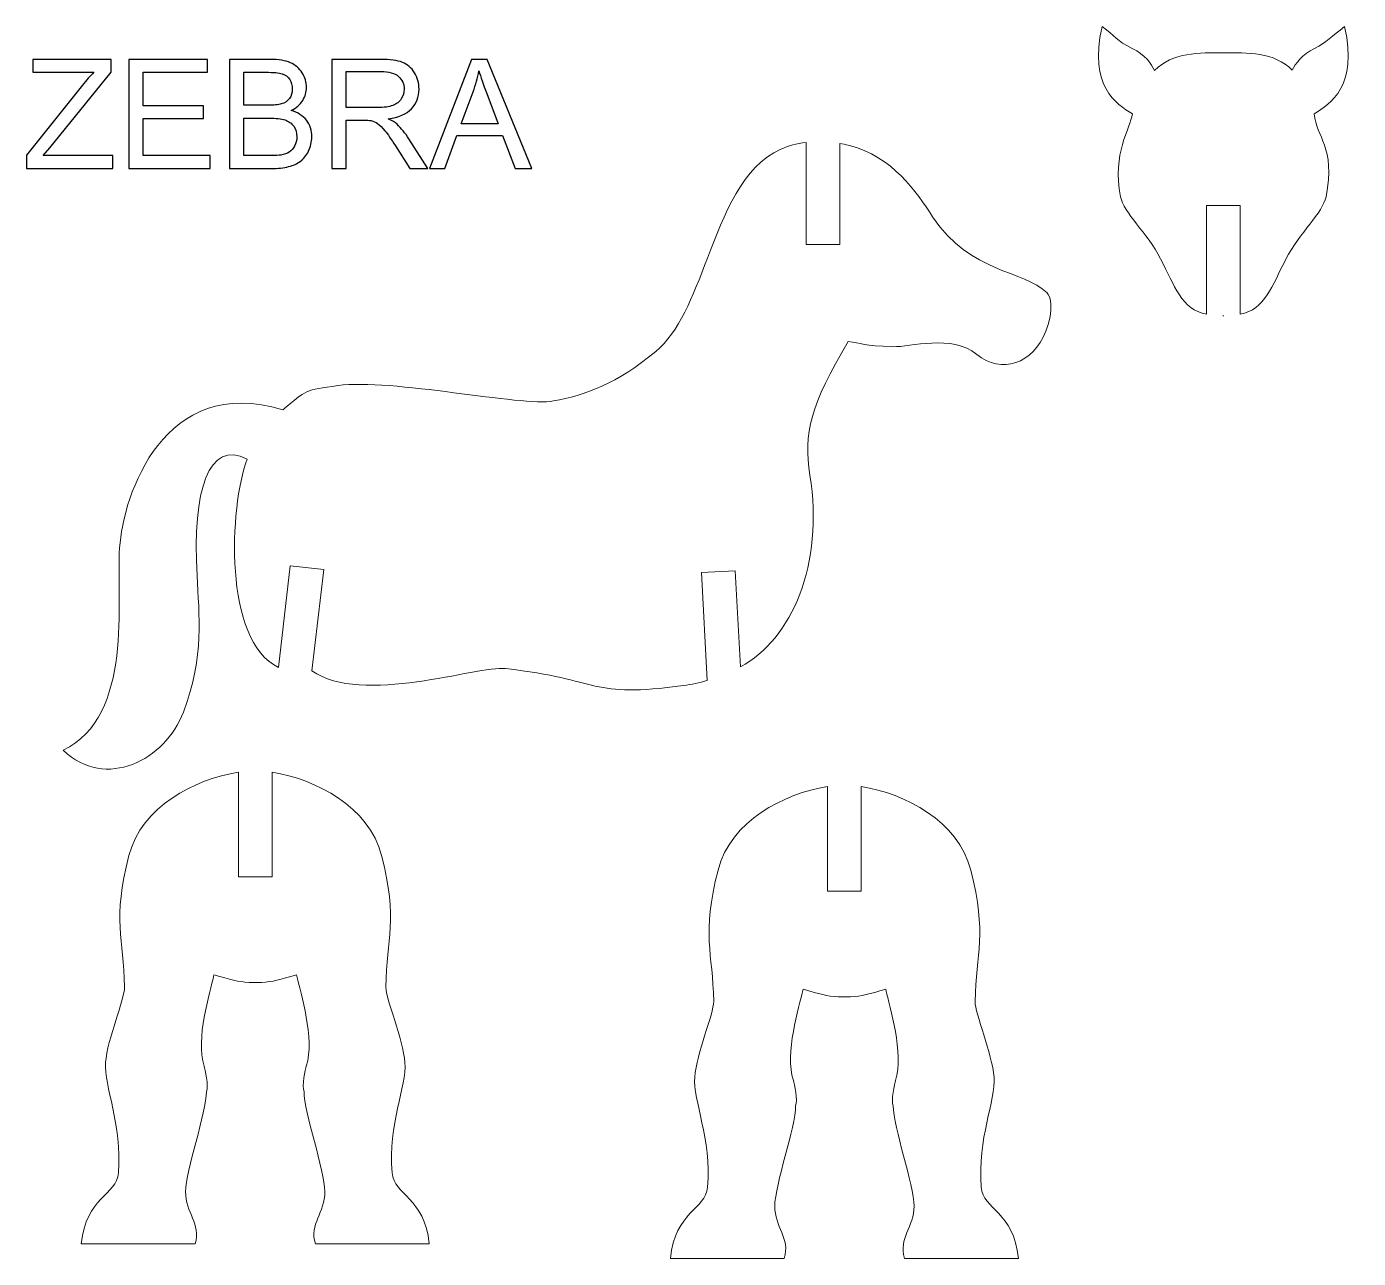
# Model space of a CAD drawing. Header units: centimetres. Extents: x -58 to 82, y -23 to 47.
# Drawn here: x -24.86 to -13.03, y 11.82 to 22.76 of the extents above; entities that cross this region are included whole.
import ezdxf

# ---------------------------------------------------------------- set-up
doc = ezdxf.new("R2010")
doc.units = ezdxf.units.CM
doc.header["$MEASUREMENT"] = 0
doc.layers.add('Camada 1', color=7, linetype='Continuous')

msp = doc.modelspace()

# ---------------------------------------------------------------- linework, layer by layer
at = {"layer": 'Camada 1', "color": 250, "lineweight": 20}
for points, knots in [([(-14.22973, 22.52859), (-14.01887, 22.52859), (-13.77744, 22.53789), (-13.61665, 22.37372), (-13.61665, 22.37372), (-13.5889, 22.43001), (-13.53024, 22.51481), (-13.4197, 22.56778), (-13.4197, 22.56778), (-13.31157, 22.6196), (-13.26527, 22.67674), (-13.15179, 22.7607), (-13.15179, 22.7607), (-13.02942, 22.22704), (-13.27785, 22.07981), (-13.42141, 21.98563), (-13.42141, 21.98563), (-13.40572, 21.77607), (-13.22818, 21.69848), (-13.31649, 21.25033), (-13.31649, 21.25033), (-13.34511, 21.10507), (-13.55142, 20.93172), (-13.67365, 20.69543), (-13.67365, 20.69543), (-13.79588, 20.45914), (-13.85952, 20.24708), (-14.07923, 20.20609), (-14.07923, 20.20609), (-14.07923, 20.20609), (-14.07923, 20.68899), (-14.07923, 20.68899), (-14.07923, 20.68899), (-14.07923, 20.68899), (-14.07922, 21.17189), (-14.07922, 21.17189), (-14.07922, 21.17189), (-14.07922, 21.17189), (-14.22923, 21.17192), (-14.22923, 21.17192), (-14.22923, 21.17192), (-14.22923, 21.17192), (-14.37923, 21.17195), (-14.37923, 21.17195), (-14.37923, 21.17195), (-14.37923, 21.17195), (-14.37922, 20.68907), (-14.37922, 20.68907), (-14.37922, 20.68907), (-14.37922, 20.68907), (-14.37921, 20.20618), (-14.37921, 20.20618), (-14.37921, 20.20618), (-14.5997, 20.24774), (-14.66404, 20.46129), (-14.78643, 20.69805), (-14.78643, 20.69805), (-14.90882, 20.93482), (-15.11463, 21.10799), (-15.14299, 21.25033), (-15.14299, 21.25033), (-15.21973, 21.63554), (-15.05525, 21.8554), (-15.03701, 21.98563), (-15.03701, 21.98563), (-15.18064, 22.07605), (-15.429, 22.22702), (-15.30666, 22.76069), (-15.30666, 22.76069), (-15.19102, 22.67971), (-15.18166, 22.63628), (-15.03869, 22.56778), (-15.03869, 22.56778), (-14.92611, 22.51385), (-14.86741, 22.42801), (-14.84031, 22.37061), (-14.84031, 22.37061), (-14.67989, 22.53547), (-14.44059, 22.52859), (-14.22973, 22.52859)], [0, 0, 0, 0, 0.05, 0.05, 0.05, 0.05, 0.1, 0.1, 0.1, 0.1, 0.15, 0.15, 0.15, 0.15, 0.2, 0.2, 0.2, 0.2, 0.25, 0.25, 0.25, 0.25, 0.3, 0.3, 0.3, 0.3, 0.35, 0.35, 0.35, 0.35, 0.4, 0.4, 0.4, 0.4, 0.45, 0.45, 0.45, 0.45, 0.5, 0.5, 0.5, 0.5, 0.55, 0.55, 0.55, 0.55, 0.6, 0.6, 0.6, 0.6, 0.65, 0.65, 0.65, 0.65, 0.7, 0.7, 0.7, 0.7, 0.75, 0.75, 0.75, 0.75, 0.8, 0.8, 0.8, 0.8, 0.85, 0.85, 0.85, 0.85, 0.9, 0.9, 0.9, 0.9, 0.95, 0.95, 0.95, 0.95, 1, 1, 1, 1]), ([(-22.09599, 19.57283), (-22.39403, 19.53068), (-22.3706, 19.53832), (-22.58677, 19.35696), (-22.58677, 19.35696), (-23.64396, 19.68081), (-24.00625, 18.60126), (-24.03706, 18.1312), (-24.03706, 18.1312), (-24.06787, 17.66114), (-23.90798, 16.64119), (-24.53816, 16.33395), (-24.53816, 16.33395), (-24.16117, 15.97183), (-23.62779, 16.2491), (-23.47045, 16.67142), (-23.47045, 16.67142), (-23.27993, 17.18283), (-23.33267, 17.52373), (-23.34911, 17.88648), (-23.34911, 17.88648), (-23.39243, 18.64266), (-23.24368, 19.097), (-22.90286, 18.92022), (-22.90286, 18.92022), (-23.06354, 18.49257), (-23.11596, 17.30366), (-22.62629, 17.06923), (-22.62629, 17.06923), (-22.62629, 17.06923), (-22.52095, 17.97139), (-22.52095, 17.97139), (-22.52095, 17.97139), (-22.52095, 17.97139), (-22.2228, 17.93817), (-22.2228, 17.93817), (-22.2228, 17.93817), (-22.2228, 17.93817), (-22.32768, 17.04008), (-22.32768, 17.04008), (-22.32768, 17.04008), (-21.88687, 16.72474), (-20.85442, 17.08721), (-20.60806, 17.05938), (-20.60806, 17.05938), (-19.74991, 16.96244), (-19.86504, 16.79285), (-19.02546, 16.9085), (-19.02546, 16.9085), (-18.95297, 16.91848), (-18.88254, 16.93358), (-18.81451, 16.95316), (-18.81451, 16.95316), (-18.81451, 16.95316), (-18.86669, 17.91107), (-18.86669, 17.91107), (-18.86669, 17.91107), (-18.86669, 17.91107), (-18.56715, 17.92749), (-18.56715, 17.92749), (-18.56715, 17.92749), (-18.56715, 17.92749), (-18.52065, 17.0735), (-18.52065, 17.0735), (-18.52065, 17.0735), (-18.06243, 17.32309), (-17.77637, 17.98191), (-17.90273, 18.77803), (-17.90273, 18.77803), (-17.96136, 19.14742), (-17.89664, 19.40195), (-17.56325, 19.96375), (-17.56325, 19.96375), (-17.44642, 19.9495), (-17.42723, 19.92717), (-17.16623, 19.91801), (-17.16623, 19.91801), (-17.01118, 19.91257), (-16.64341, 20.03383), (-16.42017, 19.8489), (-16.42017, 19.8489), (-16.20442, 19.67017), (-15.91627, 19.76603), (-15.80667, 20.05464), (-15.80667, 20.05464), (-15.73169, 20.25211), (-15.76581, 20.36864), (-15.79562, 20.39749), (-15.79562, 20.39749), (-16.00768, 20.60275), (-16.47189, 20.56262), (-16.81258, 21.07281), (-16.81258, 21.07281), (-16.96118, 21.29534), (-17.16038, 21.60465), (-17.56248, 21.70771), (-17.56248, 21.70771), (-17.58667, 21.71414), (-17.61174, 21.71963), (-17.6374, 21.72415), (-17.6374, 21.72415), (-17.6374, 21.72415), (-17.6374, 20.82509), (-17.6374, 20.82509), (-17.6374, 20.82509), (-17.6374, 20.82509), (-17.9374, 20.82509), (-17.9374, 20.82509), (-17.9374, 20.82509), (-17.9374, 20.82509), (-17.9374, 21.73259), (-17.9374, 21.73259), (-17.9374, 21.73259), (-18.0186, 21.72285), (-18.09616, 21.70286), (-18.16247, 21.67167), (-18.16247, 21.67167), (-18.49826, 21.52539), (-18.66674, 21.08991), (-18.81375, 20.70359), (-18.81375, 20.70359), (-18.94657, 20.35459), (-19.0653, 20.05071), (-19.27262, 19.87636), (-19.27262, 19.87636), (-19.61531, 19.58815), (-19.90419, 19.48777), (-20.18135, 19.43581), (-20.18135, 19.43581), (-20.45856, 19.38383), (-21.62991, 19.63876), (-22.09599, 19.57283)], [0, 0, 0, 0, 0.03030303, 0.03030303, 0.03030303, 0.03030303, 0.06060606, 0.06060606, 0.06060606, 0.06060606, 0.09090909, 0.09090909, 0.09090909, 0.09090909, 0.12121212, 0.12121212, 0.12121212, 0.12121212, 0.15151515, 0.15151515, 0.15151515, 0.15151515, 0.18181818, 0.18181818, 0.18181818, 0.18181818, 0.21212121, 0.21212121, 0.21212121, 0.21212121, 0.24242424, 0.24242424, 0.24242424, 0.24242424, 0.27272727, 0.27272727, 0.27272727, 0.27272727, 0.3030303, 0.3030303, 0.3030303, 0.3030303, 0.33333333, 0.33333333, 0.33333333, 0.33333333, 0.36363636, 0.36363636, 0.36363636, 0.36363636, 0.39393939, 0.39393939, 0.39393939, 0.39393939, 0.42424242, 0.42424242, 0.42424242, 0.42424242, 0.45454545, 0.45454545, 0.45454545, 0.45454545, 0.48484848, 0.48484848, 0.48484848, 0.48484848, 0.51515152, 0.51515152, 0.51515152, 0.51515152, 0.54545455, 0.54545455, 0.54545455, 0.54545455, 0.57575758, 0.57575758, 0.57575758, 0.57575758, 0.60606061, 0.60606061, 0.60606061, 0.60606061, 0.63636364, 0.63636364, 0.63636364, 0.63636364, 0.66666667, 0.66666667, 0.66666667, 0.66666667, 0.6969697, 0.6969697, 0.6969697, 0.6969697, 0.72727273, 0.72727273, 0.72727273, 0.72727273, 0.75757576, 0.75757576, 0.75757576, 0.75757576, 0.78787879, 0.78787879, 0.78787879, 0.78787879, 0.81818182, 0.81818182, 0.81818182, 0.81818182, 0.84848485, 0.84848485, 0.84848485, 0.84848485, 0.87878788, 0.87878788, 0.87878788, 0.87878788, 0.90909091, 0.90909091, 0.90909091, 0.90909091, 0.93939394, 0.93939394, 0.93939394, 0.93939394, 0.96969697, 0.96969697, 0.96969697, 0.96969697, 1, 1, 1, 1]), ([(-14.22452, 20.19328), (-14.22452, 20.19328), (-14.22713, 20.19325), (-14.22713, 20.19325), (-14.22713, 20.19325), (-14.22713, 20.19325), (-14.22973, 20.19321), (-14.22973, 20.19321), (-14.22973, 20.19321), (-14.22973, 20.19321), (-14.2321, 20.19325), (-14.2321, 20.19325), (-14.2321, 20.19325), (-14.2321, 20.19325), (-14.23448, 20.19328), (-14.23448, 20.19328), (-14.23448, 20.19328), (-14.23448, 20.19328), (-14.2295, 20.19328), (-14.2295, 20.19328), (-14.2295, 20.19328), (-14.2295, 20.19328), (-14.22452, 20.19328), (-14.22452, 20.19328)], [0, 0, 0, 0, 0.16666667, 0.16666667, 0.16666667, 0.16666667, 0.33333333, 0.33333333, 0.33333333, 0.33333333, 0.5, 0.5, 0.5, 0.5, 0.66666667, 0.66666667, 0.66666667, 0.66666667, 0.83333333, 0.83333333, 0.83333333, 0.83333333, 1, 1, 1, 1]), ([(-22.68164, 16.13817), (-22.29402, 16.07833), (-21.8214, 15.83325), (-21.70894, 15.39787), (-21.70894, 15.39787), (-21.56009, 14.82158), (-21.66373, 14.66641), (-21.67014, 14.22998), (-21.67014, 14.22998), (-21.67171, 14.12247), (-21.51747, 13.76766), (-21.50166, 13.55885), (-21.50166, 13.55885), (-21.48584, 13.35002), (-21.65189, 13.01134), (-21.61582, 12.58041), (-21.61582, 12.58041), (-21.59916, 12.38134), (-21.32627, 12.36585), (-21.28568, 11.94857), (-21.28568, 11.94857), (-21.78882, 11.94857), (-21.794, 11.94857), (-22.29714, 11.94857), (-22.29714, 11.94857), (-22.35369, 12.12867), (-22.21089, 12.22551), (-22.21256, 12.41285), (-22.21256, 12.41285), (-22.21423, 12.60017), (-22.39794, 13.11766), (-22.39794, 13.30344), (-22.39794, 13.30344), (-22.4193, 13.34657), (-22.38554, 13.50424), (-22.37807, 13.52766), (-22.37807, 13.52766), (-22.29874, 13.7761), (-22.42951, 14.17061), (-22.46394, 14.33874), (-22.46394, 14.33874), (-22.61568, 14.29603), (-22.67468, 14.27674), (-22.77669, 14.27187), (-22.77669, 14.27187), (-22.77669, 14.27187), (-22.77669, 14.27116), (-22.77669, 14.27116), (-22.77669, 14.27116), (-22.79627, 14.27072), (-22.81418, 14.27055), (-22.83087, 14.27059), (-22.83087, 14.27059), (-22.83087, 14.27059), (-22.8324, 14.27059), (-22.8324, 14.27059), (-22.8324, 14.27059), (-22.84909, 14.27055), (-22.86705, 14.27073), (-22.88663, 14.27116), (-22.88663, 14.27116), (-22.88663, 14.27116), (-22.88663, 14.27187), (-22.88663, 14.27187), (-22.88663, 14.27187), (-22.98862, 14.27674), (-23.04766, 14.29603), (-23.19938, 14.33874), (-23.19938, 14.33874), (-23.23381, 14.17061), (-23.36458, 13.7761), (-23.28525, 13.52766), (-23.28525, 13.52766), (-23.27778, 13.50424), (-23.24402, 13.34657), (-23.26538, 13.30344), (-23.26538, 13.30344), (-23.26538, 13.11766), (-23.44909, 12.60017), (-23.45076, 12.41285), (-23.45076, 12.41285), (-23.45243, 12.22551), (-23.30963, 12.12867), (-23.36618, 11.94857), (-23.36618, 11.94857), (-23.86932, 11.94857), (-23.8745, 11.94857), (-24.37764, 11.94857), (-24.37764, 11.94857), (-24.33705, 12.36585), (-24.06416, 12.38134), (-24.0475, 12.58041), (-24.0475, 12.58041), (-24.01143, 13.01134), (-24.17748, 13.35002), (-24.16166, 13.55885), (-24.16166, 13.55885), (-24.14585, 13.76766), (-23.99161, 14.12247), (-23.99318, 14.22998), (-23.99318, 14.22998), (-23.99959, 14.66641), (-24.10323, 14.82158), (-23.95438, 15.39787), (-23.95438, 15.39787), (-23.84191, 15.83327), (-23.36927, 16.07835), (-22.98164, 16.13818), (-22.98164, 16.13818), (-22.98164, 16.13818), (-22.98164, 15.20941), (-22.98164, 15.20941), (-22.98164, 15.20941), (-22.98164, 15.20941), (-22.68164, 15.20941), (-22.68164, 15.20941), (-22.68164, 15.20941), (-22.68164, 15.20941), (-22.68164, 16.13817), (-22.68164, 16.13817)], [0, 0, 0, 0, 0.03333333, 0.03333333, 0.03333333, 0.03333333, 0.06666667, 0.06666667, 0.06666667, 0.06666667, 0.1, 0.1, 0.1, 0.1, 0.13333333, 0.13333333, 0.13333333, 0.13333333, 0.16666667, 0.16666667, 0.16666667, 0.16666667, 0.2, 0.2, 0.2, 0.2, 0.23333333, 0.23333333, 0.23333333, 0.23333333, 0.26666667, 0.26666667, 0.26666667, 0.26666667, 0.3, 0.3, 0.3, 0.3, 0.33333333, 0.33333333, 0.33333333, 0.33333333, 0.36666667, 0.36666667, 0.36666667, 0.36666667, 0.4, 0.4, 0.4, 0.4, 0.43333333, 0.43333333, 0.43333333, 0.43333333, 0.46666667, 0.46666667, 0.46666667, 0.46666667, 0.5, 0.5, 0.5, 0.5, 0.53333333, 0.53333333, 0.53333333, 0.53333333, 0.56666667, 0.56666667, 0.56666667, 0.56666667, 0.6, 0.6, 0.6, 0.6, 0.63333333, 0.63333333, 0.63333333, 0.63333333, 0.66666667, 0.66666667, 0.66666667, 0.66666667, 0.7, 0.7, 0.7, 0.7, 0.73333333, 0.73333333, 0.73333333, 0.73333333, 0.76666667, 0.76666667, 0.76666667, 0.76666667, 0.8, 0.8, 0.8, 0.8, 0.83333333, 0.83333333, 0.83333333, 0.83333333, 0.86666667, 0.86666667, 0.86666667, 0.86666667, 0.9, 0.9, 0.9, 0.9, 0.93333333, 0.93333333, 0.93333333, 0.93333333, 0.96666667, 0.96666667, 0.96666667, 0.96666667, 1, 1, 1, 1]), ([(-17.44651, 16.01034), (-17.05889, 15.9505), (-16.58627, 15.70542), (-16.47381, 15.27004), (-16.47381, 15.27004), (-16.32496, 14.69375), (-16.4286, 14.53858), (-16.43501, 14.10215), (-16.43501, 14.10215), (-16.43658, 13.99464), (-16.28234, 13.63983), (-16.26653, 13.43102), (-16.26653, 13.43102), (-16.25071, 13.22219), (-16.41676, 12.88351), (-16.38069, 12.45258), (-16.38069, 12.45258), (-16.36403, 12.25351), (-16.09114, 12.23802), (-16.05055, 11.82074), (-16.05055, 11.82074), (-16.55369, 11.82074), (-16.55887, 11.82074), (-17.06201, 11.82074), (-17.06201, 11.82074), (-17.11856, 12.00084), (-16.97576, 12.09768), (-16.97743, 12.28502), (-16.97743, 12.28502), (-16.9791, 12.47234), (-17.16281, 12.98983), (-17.16281, 13.17561), (-17.16281, 13.17561), (-17.18417, 13.21874), (-17.15041, 13.37641), (-17.14294, 13.39983), (-17.14294, 13.39983), (-17.06361, 13.64827), (-17.19438, 14.04278), (-17.22881, 14.21091), (-17.22881, 14.21091), (-17.38055, 14.1682), (-17.43955, 14.14891), (-17.54156, 14.14404), (-17.54156, 14.14404), (-17.54156, 14.14404), (-17.54156, 14.14333), (-17.54156, 14.14333), (-17.54156, 14.14333), (-17.56114, 14.14289), (-17.57905, 14.14272), (-17.59574, 14.14276), (-17.59574, 14.14276), (-17.59574, 14.14276), (-17.59727, 14.14276), (-17.59727, 14.14276), (-17.59727, 14.14276), (-17.61396, 14.14272), (-17.63192, 14.1429), (-17.6515, 14.14333), (-17.6515, 14.14333), (-17.6515, 14.14333), (-17.6515, 14.14404), (-17.6515, 14.14404), (-17.6515, 14.14404), (-17.75349, 14.14891), (-17.81253, 14.1682), (-17.96425, 14.21091), (-17.96425, 14.21091), (-17.99868, 14.04278), (-18.12945, 13.64827), (-18.05012, 13.39983), (-18.05012, 13.39983), (-18.04265, 13.37641), (-18.00889, 13.21874), (-18.03025, 13.17561), (-18.03025, 13.17561), (-18.03025, 12.98983), (-18.21396, 12.47234), (-18.21563, 12.28502), (-18.21563, 12.28502), (-18.2173, 12.09768), (-18.0745, 12.00084), (-18.13105, 11.82074), (-18.13105, 11.82074), (-18.63419, 11.82074), (-18.63937, 11.82074), (-19.14251, 11.82074), (-19.14251, 11.82074), (-19.10192, 12.23802), (-18.82903, 12.25351), (-18.81237, 12.45258), (-18.81237, 12.45258), (-18.7763, 12.88351), (-18.94235, 13.22219), (-18.92653, 13.43102), (-18.92653, 13.43102), (-18.91072, 13.63983), (-18.75648, 13.99464), (-18.75805, 14.10215), (-18.75805, 14.10215), (-18.76446, 14.53858), (-18.8681, 14.69375), (-18.71925, 15.27004), (-18.71925, 15.27004), (-18.60678, 15.70544), (-18.13414, 15.95052), (-17.74651, 16.01035), (-17.74651, 16.01035), (-17.74651, 16.01035), (-17.74651, 15.08158), (-17.74651, 15.08158), (-17.74651, 15.08158), (-17.74651, 15.08158), (-17.44651, 15.08158), (-17.44651, 15.08158), (-17.44651, 15.08158), (-17.44651, 15.08158), (-17.44651, 16.01034), (-17.44651, 16.01034)], [0, 0, 0, 0, 0.03333333, 0.03333333, 0.03333333, 0.03333333, 0.06666667, 0.06666667, 0.06666667, 0.06666667, 0.1, 0.1, 0.1, 0.1, 0.13333333, 0.13333333, 0.13333333, 0.13333333, 0.16666667, 0.16666667, 0.16666667, 0.16666667, 0.2, 0.2, 0.2, 0.2, 0.23333333, 0.23333333, 0.23333333, 0.23333333, 0.26666667, 0.26666667, 0.26666667, 0.26666667, 0.3, 0.3, 0.3, 0.3, 0.33333333, 0.33333333, 0.33333333, 0.33333333, 0.36666667, 0.36666667, 0.36666667, 0.36666667, 0.4, 0.4, 0.4, 0.4, 0.43333333, 0.43333333, 0.43333333, 0.43333333, 0.46666667, 0.46666667, 0.46666667, 0.46666667, 0.5, 0.5, 0.5, 0.5, 0.53333333, 0.53333333, 0.53333333, 0.53333333, 0.56666667, 0.56666667, 0.56666667, 0.56666667, 0.6, 0.6, 0.6, 0.6, 0.63333333, 0.63333333, 0.63333333, 0.63333333, 0.66666667, 0.66666667, 0.66666667, 0.66666667, 0.7, 0.7, 0.7, 0.7, 0.73333333, 0.73333333, 0.73333333, 0.73333333, 0.76666667, 0.76666667, 0.76666667, 0.76666667, 0.8, 0.8, 0.8, 0.8, 0.83333333, 0.83333333, 0.83333333, 0.83333333, 0.86666667, 0.86666667, 0.86666667, 0.86666667, 0.9, 0.9, 0.9, 0.9, 0.93333333, 0.93333333, 0.93333333, 0.93333333, 0.96666667, 0.96666667, 0.96666667, 0.96666667, 1, 1, 1, 1])]:
    msp.add_open_spline(points, degree=3, knots=knots, dxfattribs=at)
at = {"layer": 'Camada 1', "color": 250}
for points, knots in [([(-24.86305, 21.50083), (-24.86305, 21.50083), (-24.86305, 21.61973), (-24.86305, 21.61973), (-24.86305, 21.61973), (-24.86305, 21.61973), (-24.36669, 22.2404), (-24.36669, 22.2404), (-24.36669, 22.2404), (-24.33127, 22.28462), (-24.29788, 22.32298), (-24.26606, 22.35547), (-24.26606, 22.35547), (-24.26606, 22.35547), (-24.80687, 22.35547), (-24.80687, 22.35547), (-24.80687, 22.35547), (-24.80687, 22.35547), (-24.80687, 22.46985), (-24.80687, 22.46985), (-24.80687, 22.46985), (-24.80687, 22.46985), (-24.11287, 22.46985), (-24.11287, 22.46985), (-24.11287, 22.46985), (-24.11287, 22.46985), (-24.11287, 22.35547), (-24.11287, 22.35547), (-24.11287, 22.35547), (-24.11287, 22.35547), (-24.65683, 21.68335), (-24.65683, 21.68335), (-24.65683, 21.68335), (-24.65683, 21.68335), (-24.71572, 21.61522), (-24.71572, 21.61522), (-24.71572, 21.61522), (-24.71572, 21.61522), (-24.09685, 21.61522), (-24.09685, 21.61522), (-24.09685, 21.61522), (-24.09685, 21.61522), (-24.09685, 21.50083), (-24.09685, 21.50083), (-24.09685, 21.50083), (-24.09685, 21.50083), (-24.86305, 21.50083), (-24.86305, 21.50083)], [0, 0, 0, 0, 0.08333333, 0.08333333, 0.08333333, 0.08333333, 0.16666667, 0.16666667, 0.16666667, 0.16666667, 0.25, 0.25, 0.25, 0.25, 0.33333333, 0.33333333, 0.33333333, 0.33333333, 0.41666667, 0.41666667, 0.41666667, 0.41666667, 0.5, 0.5, 0.5, 0.5, 0.58333333, 0.58333333, 0.58333333, 0.58333333, 0.66666667, 0.66666667, 0.66666667, 0.66666667, 0.75, 0.75, 0.75, 0.75, 0.83333333, 0.83333333, 0.83333333, 0.83333333, 0.91666667, 0.91666667, 0.91666667, 0.91666667, 1, 1, 1, 1]), ([(-23.95606, 21.50083), (-23.95606, 21.50083), (-23.95606, 22.46985), (-23.95606, 22.46985), (-23.95606, 22.46985), (-23.95606, 22.46985), (-23.25552, 22.46985), (-23.25552, 22.46985), (-23.25552, 22.46985), (-23.25552, 22.46985), (-23.25552, 22.35547), (-23.25552, 22.35547), (-23.25552, 22.35547), (-23.25552, 22.35547), (-23.82791, 22.35547), (-23.82791, 22.35547), (-23.82791, 22.35547), (-23.82791, 22.35547), (-23.82791, 22.05878), (-23.82791, 22.05878), (-23.82791, 22.05878), (-23.82791, 22.05878), (-23.29185, 22.05878), (-23.29185, 22.05878), (-23.29185, 22.05878), (-23.29185, 22.05878), (-23.29185, 21.94507), (-23.29185, 21.94507), (-23.29185, 21.94507), (-23.29185, 21.94507), (-23.82791, 21.94507), (-23.82791, 21.94507), (-23.82791, 21.94507), (-23.82791, 21.94507), (-23.82791, 21.61522), (-23.82791, 21.61522), (-23.82791, 21.61522), (-23.82791, 21.61522), (-23.23296, 21.61522), (-23.23296, 21.61522), (-23.23296, 21.61522), (-23.23296, 21.61522), (-23.23296, 21.50083), (-23.23296, 21.50083), (-23.23296, 21.50083), (-23.23296, 21.50083), (-23.95606, 21.50083), (-23.95606, 21.50083)], [0, 0, 0, 0, 0.08333333, 0.08333333, 0.08333333, 0.08333333, 0.16666667, 0.16666667, 0.16666667, 0.16666667, 0.25, 0.25, 0.25, 0.25, 0.33333333, 0.33333333, 0.33333333, 0.33333333, 0.41666667, 0.41666667, 0.41666667, 0.41666667, 0.5, 0.5, 0.5, 0.5, 0.58333333, 0.58333333, 0.58333333, 0.58333333, 0.66666667, 0.66666667, 0.66666667, 0.66666667, 0.75, 0.75, 0.75, 0.75, 0.83333333, 0.83333333, 0.83333333, 0.83333333, 0.91666667, 0.91666667, 0.91666667, 0.91666667, 1, 1, 1, 1]), ([(-23.06126, 21.50083), (-23.06126, 21.50083), (-23.06126, 22.46985), (-23.06126, 22.46985), (-23.06126, 22.46985), (-23.06126, 22.46985), (-22.69757, 22.46985), (-22.69757, 22.46985), (-22.69757, 22.46985), (-22.62357, 22.46985), (-22.56423, 22.45993), (-22.51956, 22.44052), (-22.51956, 22.44052), (-22.47466, 22.42089), (-22.43969, 22.39066), (-22.41442, 22.34983), (-22.41442, 22.34983), (-22.38915, 22.30921), (-22.37629, 22.26657), (-22.37629, 22.2219), (-22.37629, 22.2219), (-22.37629, 22.18061), (-22.38757, 22.14158), (-22.41013, 22.10503), (-22.41013, 22.10503), (-22.43247, 22.06848), (-22.46654, 22.03893), (-22.51189, 22.01636), (-22.51189, 22.01636), (-22.45323, 21.99922), (-22.40833, 21.96989), (-22.37674, 21.9286), (-22.37674, 21.9286), (-22.34516, 21.88709), (-22.32936, 21.83813), (-22.32936, 21.78172), (-22.32936, 21.78172), (-22.32936, 21.73637), (-22.33907, 21.69418), (-22.35824, 21.65515), (-22.35824, 21.65515), (-22.37742, 21.61612), (-22.40111, 21.58611), (-22.42931, 21.56491), (-22.42931, 21.56491), (-22.45751, 21.5437), (-22.49294, 21.5279), (-22.53535, 21.51707), (-22.53535, 21.51707), (-22.57777, 21.50624), (-22.62989, 21.50083), (-22.6917, 21.50083), (-22.6917, 21.50083), (-22.6917, 21.50083), (-23.06126, 21.50083), (-23.06126, 21.50083)], [0, 0, 0, 0, 0.07142857, 0.07142857, 0.07142857, 0.07142857, 0.14285714, 0.14285714, 0.14285714, 0.14285714, 0.21428571, 0.21428571, 0.21428571, 0.21428571, 0.28571429, 0.28571429, 0.28571429, 0.28571429, 0.35714286, 0.35714286, 0.35714286, 0.35714286, 0.42857143, 0.42857143, 0.42857143, 0.42857143, 0.5, 0.5, 0.5, 0.5, 0.57142857, 0.57142857, 0.57142857, 0.57142857, 0.64285714, 0.64285714, 0.64285714, 0.64285714, 0.71428571, 0.71428571, 0.71428571, 0.71428571, 0.78571429, 0.78571429, 0.78571429, 0.78571429, 0.85714286, 0.85714286, 0.85714286, 0.85714286, 0.92857143, 0.92857143, 0.92857143, 0.92857143, 1, 1, 1, 1]), ([(-22.1509, 21.50083), (-22.1509, 21.50083), (-22.1509, 22.46985), (-22.1509, 22.46985), (-22.1509, 22.46985), (-22.1509, 22.46985), (-21.72132, 22.46985), (-21.72132, 22.46985), (-21.72132, 22.46985), (-21.63491, 22.46985), (-21.56926, 22.46105), (-21.52436, 22.44368), (-21.52436, 22.44368), (-21.47946, 22.42631), (-21.44359, 22.39563), (-21.41652, 22.35163), (-21.41652, 22.35163), (-21.38967, 22.30741), (-21.37636, 22.25868), (-21.37636, 22.20543), (-21.37636, 22.20543), (-21.37636, 22.13662), (-21.39847, 22.07886), (-21.44314, 22.03171), (-21.44314, 22.03171), (-21.48759, 21.98455), (-21.5564, 21.95455), (-21.64935, 21.94168), (-21.64935, 21.94168), (-21.61528, 21.92544), (-21.58956, 21.90942), (-21.57197, 21.8934), (-21.57197, 21.8934), (-21.53451, 21.85911), (-21.49909, 21.81602), (-21.46548, 21.76458), (-21.46548, 21.76458), (-21.46548, 21.76458), (-21.29694, 21.50083), (-21.29694, 21.50083), (-21.29694, 21.50083), (-21.29694, 21.50083), (-21.45826, 21.50083), (-21.45826, 21.50083), (-21.45826, 21.50083), (-21.45826, 21.50083), (-21.58641, 21.70253), (-21.58641, 21.70253), (-21.58641, 21.70253), (-21.62386, 21.76051), (-21.65477, 21.80519), (-21.67913, 21.83587), (-21.67913, 21.83587), (-21.70328, 21.86678), (-21.72493, 21.88844), (-21.74411, 21.90062), (-21.74411, 21.90062), (-21.76329, 21.91303), (-21.78269, 21.92161), (-21.80255, 21.92657), (-21.80255, 21.92657), (-21.81721, 21.9295), (-21.8409, 21.93108), (-21.87407, 21.93108), (-21.87407, 21.93108), (-21.87407, 21.93108), (-22.02275, 21.93108), (-22.02275, 21.93108), (-22.02275, 21.93108), (-22.02275, 21.93108), (-22.02275, 21.50083), (-22.02275, 21.50083), (-22.02275, 21.50083), (-22.02275, 21.50083), (-22.1509, 21.50083), (-22.1509, 21.50083)], [0, 0, 0, 0, 0.05263158, 0.05263158, 0.05263158, 0.05263158, 0.10526316, 0.10526316, 0.10526316, 0.10526316, 0.15789474, 0.15789474, 0.15789474, 0.15789474, 0.21052632, 0.21052632, 0.21052632, 0.21052632, 0.26315789, 0.26315789, 0.26315789, 0.26315789, 0.31578947, 0.31578947, 0.31578947, 0.31578947, 0.36842105, 0.36842105, 0.36842105, 0.36842105, 0.42105263, 0.42105263, 0.42105263, 0.42105263, 0.47368421, 0.47368421, 0.47368421, 0.47368421, 0.52631579, 0.52631579, 0.52631579, 0.52631579, 0.57894737, 0.57894737, 0.57894737, 0.57894737, 0.63157895, 0.63157895, 0.63157895, 0.63157895, 0.68421053, 0.68421053, 0.68421053, 0.68421053, 0.73684211, 0.73684211, 0.73684211, 0.73684211, 0.78947368, 0.78947368, 0.78947368, 0.78947368, 0.84210526, 0.84210526, 0.84210526, 0.84210526, 0.89473684, 0.89473684, 0.89473684, 0.89473684, 0.94736842, 0.94736842, 0.94736842, 0.94736842, 1, 1, 1, 1]), ([(-21.28182, 21.50083), (-21.28182, 21.50083), (-20.90955, 22.46985), (-20.90955, 22.46985), (-20.90955, 22.46985), (-20.90955, 22.46985), (-20.77148, 22.46985), (-20.77148, 22.46985), (-20.77148, 22.46985), (-20.77148, 22.46985), (-20.37484, 21.50083), (-20.37484, 21.50083), (-20.37484, 21.50083), (-20.37484, 21.50083), (-20.52104, 21.50083), (-20.52104, 21.50083), (-20.52104, 21.50083), (-20.52104, 21.50083), (-20.63408, 21.79436), (-20.63408, 21.79436), (-20.63408, 21.79436), (-20.63408, 21.79436), (-21.03928, 21.79436), (-21.03928, 21.79436), (-21.03928, 21.79436), (-21.03928, 21.79436), (-21.14555, 21.50083), (-21.14555, 21.50083), (-21.14555, 21.50083), (-21.14555, 21.50083), (-21.28182, 21.50083), (-21.28182, 21.50083)], [0, 0, 0, 0, 0.125, 0.125, 0.125, 0.125, 0.25, 0.25, 0.25, 0.25, 0.375, 0.375, 0.375, 0.375, 0.5, 0.5, 0.5, 0.5, 0.625, 0.625, 0.625, 0.625, 0.75, 0.75, 0.75, 0.75, 0.875, 0.875, 0.875, 0.875, 1, 1, 1, 1]), ([(-21.00228, 21.89882), (-21.00228, 21.89882), (-20.67356, 21.89882), (-20.67356, 21.89882), (-20.67356, 21.89882), (-20.67356, 21.89882), (-20.77486, 22.16708), (-20.77486, 22.16708), (-20.77486, 22.16708), (-20.80554, 22.24852), (-20.82856, 22.31553), (-20.84345, 22.3681), (-20.84345, 22.3681), (-20.85586, 22.30583), (-20.87323, 22.24424), (-20.89579, 22.18287), (-20.89579, 22.18287), (-20.89579, 22.18287), (-21.00228, 21.89882), (-21.00228, 21.89882)], [0, 0, 0, 0, 0.2, 0.2, 0.2, 0.2, 0.4, 0.4, 0.4, 0.4, 0.6, 0.6, 0.6, 0.6, 0.8, 0.8, 0.8, 0.8, 1, 1, 1, 1]), ([(-22.93289, 22.06262), (-22.93289, 22.06262), (-22.72329, 22.06262), (-22.72329, 22.06262), (-22.72329, 22.06262), (-22.66666, 22.06262), (-22.62582, 22.06645), (-22.60101, 22.0739), (-22.60101, 22.0739), (-22.56852, 22.0836), (-22.54393, 22.09962), (-22.52746, 22.12218), (-22.52746, 22.12218), (-22.51099, 22.14474), (-22.50264, 22.17294), (-22.50264, 22.20678), (-22.50264, 22.20678), (-22.50264, 22.23882), (-22.51031, 22.26725), (-22.52565, 22.29162), (-22.52565, 22.29162), (-22.54122, 22.31621), (-22.56333, 22.3329), (-22.59176, 22.34193), (-22.59176, 22.34193), (-22.62041, 22.35095), (-22.66959, 22.35547), (-22.73931, 22.35547), (-22.73931, 22.35547), (-22.73931, 22.35547), (-22.93289, 22.35547), (-22.93289, 22.35547), (-22.93289, 22.35547), (-22.93289, 22.35547), (-22.93289, 22.06262), (-22.93289, 22.06262)], [0, 0, 0, 0, 0.11111111, 0.11111111, 0.11111111, 0.11111111, 0.22222222, 0.22222222, 0.22222222, 0.22222222, 0.33333333, 0.33333333, 0.33333333, 0.33333333, 0.44444444, 0.44444444, 0.44444444, 0.44444444, 0.55555556, 0.55555556, 0.55555556, 0.55555556, 0.66666667, 0.66666667, 0.66666667, 0.66666667, 0.77777778, 0.77777778, 0.77777778, 0.77777778, 0.88888889, 0.88888889, 0.88888889, 0.88888889, 1, 1, 1, 1]), ([(-22.02275, 22.04208), (-22.02275, 22.04208), (-21.74705, 22.04208), (-21.74705, 22.04208), (-21.74705, 22.04208), (-21.68861, 22.04208), (-21.64258, 22.04818), (-21.60964, 22.06036), (-21.60964, 22.06036), (-21.57648, 22.07254), (-21.55144, 22.09195), (-21.53429, 22.11857), (-21.53429, 22.11857), (-21.51714, 22.14519), (-21.50857, 22.17407), (-21.50857, 22.20543), (-21.50857, 22.20543), (-21.50857, 22.25123), (-21.52504, 22.28891), (-21.55843, 22.31846), (-21.55843, 22.31846), (-21.5916, 22.34802), (-21.64416, 22.36269), (-21.71614, 22.36269), (-21.71614, 22.36269), (-21.71614, 22.36269), (-22.02275, 22.36269), (-22.02275, 22.36269), (-22.02275, 22.36269), (-22.02275, 22.36269), (-22.02275, 22.04208), (-22.02275, 22.04208)], [0, 0, 0, 0, 0.125, 0.125, 0.125, 0.125, 0.25, 0.25, 0.25, 0.25, 0.375, 0.375, 0.375, 0.375, 0.5, 0.5, 0.5, 0.5, 0.625, 0.625, 0.625, 0.625, 0.75, 0.75, 0.75, 0.75, 0.875, 0.875, 0.875, 0.875, 1, 1, 1, 1]), ([(-22.93289, 21.61522), (-22.93289, 21.61522), (-22.6917, 21.61522), (-22.6917, 21.61522), (-22.6917, 21.61522), (-22.65019, 21.61522), (-22.62109, 21.6168), (-22.60439, 21.61973), (-22.60439, 21.61973), (-22.57483, 21.62514), (-22.55024, 21.63394), (-22.53039, 21.64635), (-22.53039, 21.64635), (-22.51053, 21.65854), (-22.49429, 21.67659), (-22.48143, 21.70005), (-22.48143, 21.70005), (-22.46879, 21.72374), (-22.46225, 21.75081), (-22.46225, 21.78172), (-22.46225, 21.78172), (-22.46225, 21.81782), (-22.4715, 21.84918), (-22.49, 21.87603), (-22.49, 21.87603), (-22.5085, 21.90265), (-22.53422, 21.92138), (-22.56716, 21.93221), (-22.56716, 21.93221), (-22.59988, 21.94281), (-22.64726, 21.94823), (-22.70885, 21.94823), (-22.70885, 21.94823), (-22.70885, 21.94823), (-22.93289, 21.94823), (-22.93289, 21.94823), (-22.93289, 21.94823), (-22.93289, 21.94823), (-22.93289, 21.61522), (-22.93289, 21.61522)], [0, 0, 0, 0, 0.1, 0.1, 0.1, 0.1, 0.2, 0.2, 0.2, 0.2, 0.3, 0.3, 0.3, 0.3, 0.4, 0.4, 0.4, 0.4, 0.5, 0.5, 0.5, 0.5, 0.6, 0.6, 0.6, 0.6, 0.7, 0.7, 0.7, 0.7, 0.8, 0.8, 0.8, 0.8, 0.9, 0.9, 0.9, 0.9, 1, 1, 1, 1])]:
    msp.add_open_spline(points, degree=3, knots=knots, dxfattribs=at)

doc.saveas('drawing.dxf')
